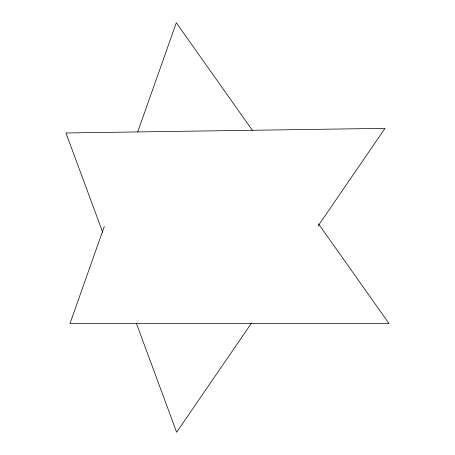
<?xml version="1.0" encoding="UTF-8"?>
<svg xmlns="http://www.w3.org/2000/svg" width="455" height="455" viewBox="0 0 455 455"><rect width="100%" height="100%" fill="white"/><g stroke="black" fill="none" stroke-linecap="round" stroke-linejoin="round"><path stroke-width="0.68" d="M104.297 226.448L69.951 323.602L389.053 323.602L318.551 223.9M137.7 131.967L176.318 22.75L252.559 130.568M251.331 323.34L176.654 432.25L136.466 323.602M317.971 226.135L385.015 128.35L65.947 132.968L102.688 232.283"/></g></svg>
